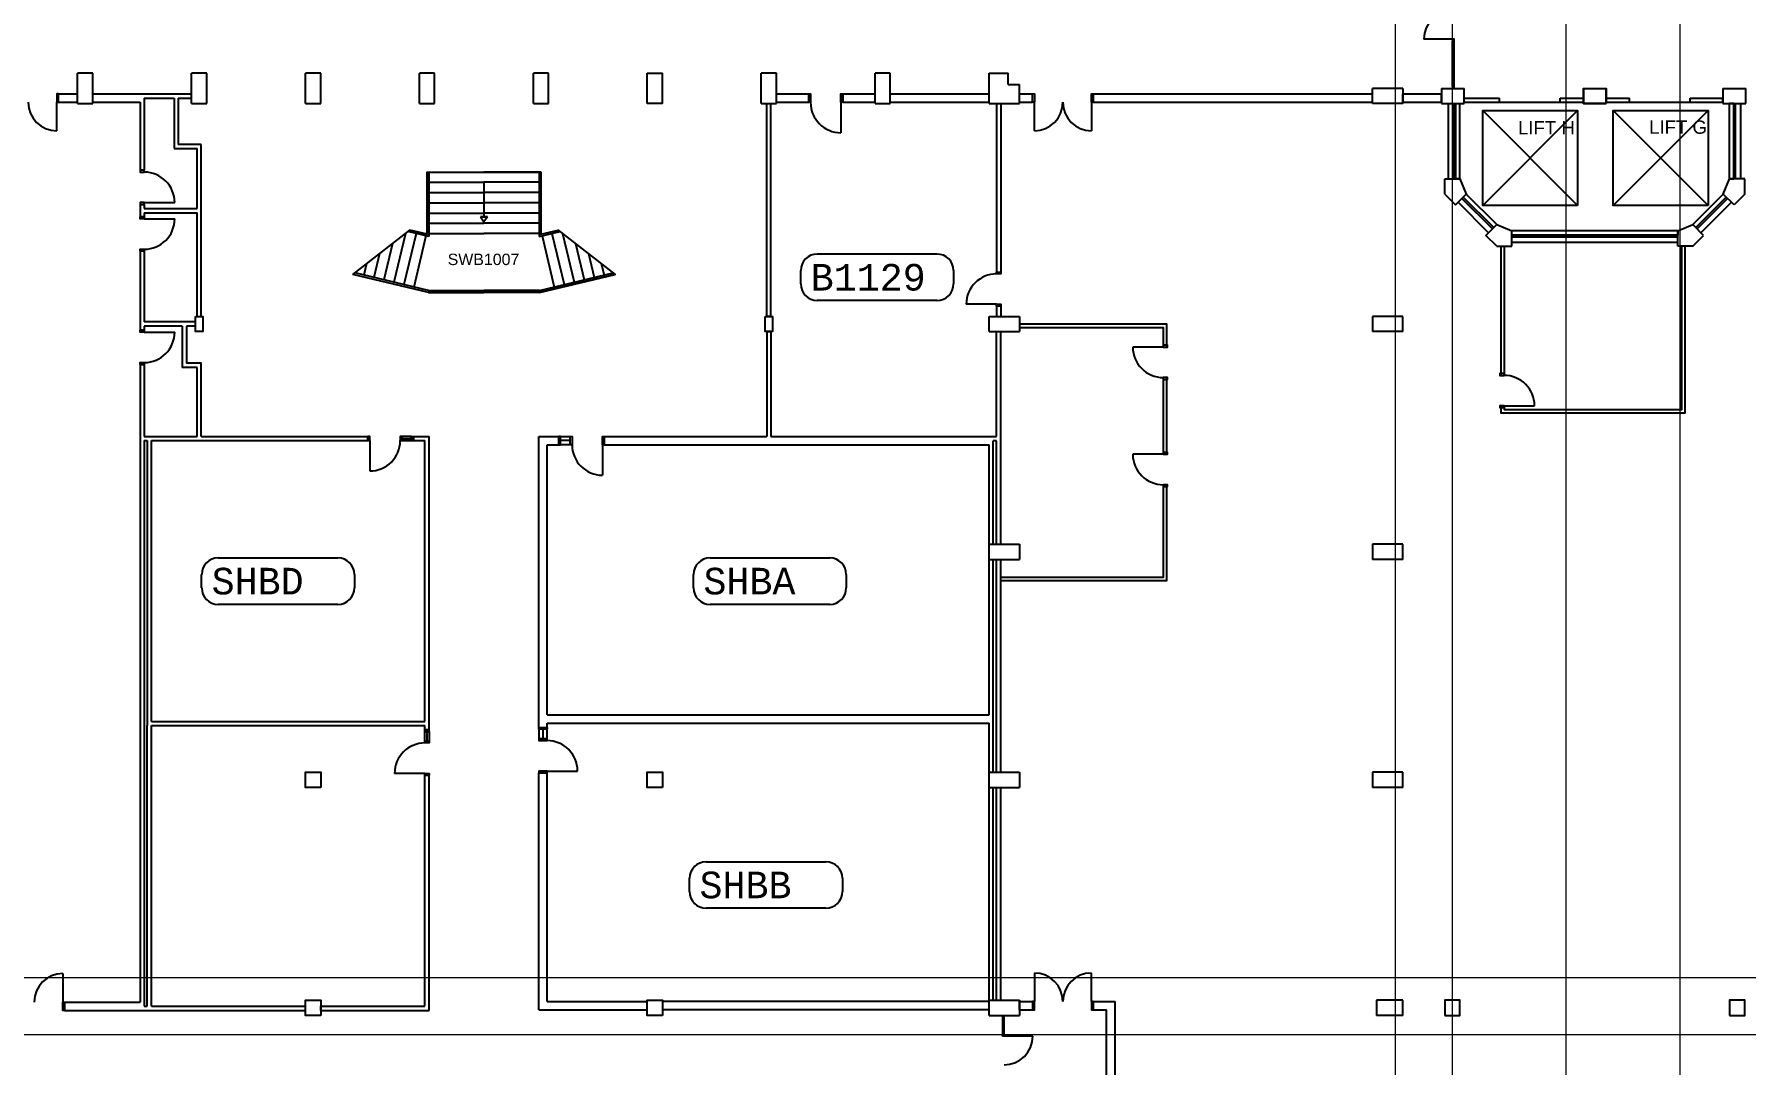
# Model space of a CAD drawing. Header units: millimetres. Extents: x -50633 to 80232, y -16408 to 66926.
# Drawn here: x -12876 to 32193, y 11276 to 38403 of the extents above; entities that cross this region are included whole.
import ezdxf

# ---------------------------------------------------------------- set-up
doc = ezdxf.new("R2010")
doc.units = ezdxf.units.MM
for name, color, linetype in [('BL', 8, 'Continuous'), ('Boundaries_and_building_grids', 140, 'Continuous'), ('DR', 8, 'Continuous'), ('RM', 4, 'Continuous'), ('SHOPFITTING', 4, 'Continuous'), ('TEXT', 2, 'Continuous'), ('WA_EXT', 7, 'Continuous'), ('WN', 4, 'Continuous')]:
    doc.layers.add(name, color=color, linetype=linetype)
doc.styles.add('arial', font='arial.ttf')
doc.styles.add('MONOTXT', font='monotxt.shx')

msp = doc.modelspace()

# ---------------------------------------------------------------- linework, layer by layer
at = {"layer": 'BL', "linetype": 'Continuous'}
for p, q in [((-2533, 34776), (-2533, 33138)), ((-2533, 34776), (-1033, 34776)), ((-2483, 34776), (-2483, 33076)), ((467, 34776), (-1033, 34776)), ((417, 34776), (417, 33076)), ((467, 34776), (467, 33138)), ((-2483, 34506), (-1033, 34506)), ((417, 34506), (-1033, 34506)), ((-1033, 34506), (-1033, 33601)), ((-2483, 34236), (-1033, 34236)), ((-2483, 33966), (-1033, 33966)), ((417, 34236), (-1033, 34236)), ((417, 33966), (-1033, 33966)), ((-2483, 33696), (-1033, 33696)), ((-2483, 33426), (-1033, 33426)), ((-943, 33601), (-1122, 33601)), ((-1122, 33601), (-943, 33601)), ((-1122, 33601), (-1033, 33463)), ((417, 33696), (-1033, 33696)), ((-943, 33601), (-1033, 33463)), ((417, 33426), (-1033, 33426)), ((-3100, 33159), (-3408, 31874)), ((-2823, 33157), (-3145, 31812)), ((-2483, 33076), (-3037, 33208)), ((-2533, 33138), (-2988, 33247)), ((-2561, 33094), (-2882, 31749)), ((-2483, 33156), (-1033, 33156)), ((417, 33156), (-1033, 33156)), ((417, 33076), (972, 33208)), ((467, 33138), (922, 33247)), ((495, 33094), (817, 31749)), ((758, 33157), (1079, 31812)), ((1035, 33159), (1342, 31874)), ((-3782, 32630), (-3933, 32000)), ((-3441, 32895), (-3670, 31937)), ((1376, 32895), (1605, 31937)), ((1716, 32630), (1867, 32000)), ((-2493, 31606), (-4488, 32083)), ((-2493, 31656), (-4438, 32121)), ((-4123, 32366), (-4195, 32063)), ((427, 31656), (2373, 32121)), ((427, 31606), (2422, 32083)), ((2057, 32366), (2130, 32063)), ((-2493, 31656), (-1033, 31656)), ((-2493, 31606), (-1033, 31606)), ((427, 31656), (-1033, 31656)), ((427, 31606), (-1033, 31606))]:
    msp.add_line(p, q, dxfattribs=at)
at = {"layer": 'Boundaries_and_building_grids', "color": 3, "linetype": 'Continuous', "lineweight": 0}
for p, direction in [((22968, 2284), (0, 1)), ((24468, 13773), (0, 1)), ((27468, 19213), (0, 1)), ((30468, 13773), (0, 1)), ((35348, 13573), (1, 0)), ((70468, 12073), (1, 0))]:
    msp.add_xline(p, direction, dxfattribs=at)
at = {"layer": 'DR', "linetype": 'Continuous'}
for p, q in [((24467, 38276), (23717, 38276)), ((-12283, 35861), (-12283, 36611)), ((8367, 36611), (8367, 35811)), ((13461, 35861), (13461, 36611)), ((14961, 36611), (14961, 35861)), ((-9978, 33973), (-9178, 33973)), ((-9978, 33543), (-9178, 33543)), ((12467, 31294), (11667, 31294)), ((-9978, 30561), (-9178, 30561)), ((16852, 30166), (16052, 30166)), ((25831, 28624), (26631, 28624)), ((-4038, 27706), (-4038, 26906)), ((-2938, 27816), (-3188, 27816)), ((-3188, 27761), (-2938, 27761)), ((-3188, 27706), (-2888, 27706)), ((1235, 27596), (935, 27596)), ((985, 27816), (1235, 27816)), ((985, 27596), (985, 27816)), ((1235, 27706), (985, 27706)), ((2085, 27596), (2085, 26796)), ((16852, 27346), (16052, 27346)), ((-2588, 19796), (-2588, 20096)), ((-2533, 19796), (-2533, 20046)), ((-2478, 20046), (-2478, 19796)), ((412, 20108), (412, 19858)), ((632, 20108), (412, 20108)), ((522, 19858), (522, 20108)), ((632, 19858), (632, 20158)), ((-2588, 18946), (-3388, 18946)), ((632, 19008), (1432, 19008)), ((-12126, 13676), (-12126, 12926)), ((13461, 13691), (13461, 12941)), ((14961, 12941), (14961, 13691)), ((13417, 12026), (12667, 12026))]:
    msp.add_line(p, q, dxfattribs=at)
for points in [[(24517, 38226), (24517, 38276), (24467, 38276), (24467, 38226), (24517, 38226)], [(24517, 36976), (24517, 37026), (24467, 37026), (24467, 36976), (24517, 36976)], [(-12233, 36611), (-12233, 36831), (-12283, 36831), (-12283, 36611), (-12233, 36611)], [(7567, 36611), (7517, 36611), (7517, 36831), (7567, 36831), (7567, 36611)], [(8417, 36611), (8367, 36611), (8367, 36831), (8417, 36831), (8417, 36611)], [(13411, 36611), (13411, 36831), (13461, 36831), (13461, 36611), (13411, 36611)], [(14961, 36611), (14961, 36831), (15011, 36831), (15011, 36611), (14961, 36611)], [(-9978, 34773), (-9978, 34823), (-10088, 34823), (-10088, 34773), (-9978, 34773)], [(-9978, 33923), (-9978, 33973), (-10088, 33973), (-10088, 33923), (-9978, 33923)], [(-9978, 33593), (-9978, 33543), (-10088, 33543), (-10088, 33593), (-9978, 33593)], [(-9978, 32743), (-9978, 32693), (-10088, 32693), (-10088, 32743), (-9978, 32743)], [(12467, 32094), (12467, 32144), (12577, 32144), (12577, 32094), (12467, 32094)], [(12467, 31244), (12467, 31294), (12577, 31294), (12577, 31244), (12467, 31244)], [(-9978, 30611), (-9978, 30561), (-10088, 30561), (-10088, 30611), (-9978, 30611)], [(16852, 30216), (16852, 30166), (16962, 30166), (16962, 30216), (16852, 30216)], [(-9978, 29761), (-9978, 29711), (-10088, 29711), (-10088, 29761), (-9978, 29761)], [(16852, 29366), (16852, 29316), (16962, 29316), (16962, 29366), (16852, 29366)], [(25831, 29424), (25831, 29474), (25721, 29474), (25721, 29424), (25831, 29424)], [(25831, 28574), (25831, 28624), (25721, 28624), (25721, 28574), (25831, 28574)], [(-4088, 27706), (-4038, 27706), (-4038, 27816), (-4088, 27816), (-4088, 27706)], [(-3238, 27706), (-3188, 27706), (-3188, 27816), (-3238, 27816), (-3238, 27706)], [(-2938, 27816), (-2888, 27816), (-2888, 27706), (-2938, 27706), (-2938, 27816)], [(985, 27816), (935, 27816), (935, 27596), (985, 27596)], [(1285, 27596), (1235, 27596), (1235, 27816), (1285, 27816), (1285, 27596)], [(2135, 27596), (2085, 27596), (2085, 27816), (2135, 27816), (2135, 27596)], [(16852, 27396), (16852, 27346), (16962, 27346), (16962, 27396), (16852, 27396)], [(16852, 26546), (16852, 26496), (16962, 26496), (16962, 26546), (16852, 26546)], [(-2478, 20046), (-2478, 20096), (-2588, 20096), (-2588, 20046), (-2478, 20046)], [(412, 20108), (412, 20158), (632, 20158), (632, 20108)], [(632, 19808), (632, 19858), (412, 19858), (412, 19808), (632, 19808)], [(-2588, 19746), (-2588, 19796), (-2478, 19796), (-2478, 19746), (-2588, 19746)], [(-2588, 18896), (-2588, 18946), (-2478, 18946), (-2478, 18896), (-2588, 18896)], [(632, 18958), (632, 19008), (412, 19008), (412, 18958), (632, 18958)], [(-12076, 12926), (-12076, 12706), (-12126, 12706), (-12126, 12926), (-12076, 12926)], [(13411, 12941), (13411, 12721), (13461, 12721), (13461, 12941), (13411, 12941)], [(14961, 12941), (14961, 12721), (15011, 12721), (15011, 12941), (14961, 12941)], [(12617, 12026), (12617, 12076), (12667, 12076), (12667, 12026), (12617, 12026)]]:
    msp.add_lwpolyline(points, dxfattribs=at)
for centre, radius, start, end in [((24467, 38276), 750, 90, 180), ((-12283, 36611), 750, 180, 270), ((8367, 36611), 800, 180, 270), ((13461, 36611), 750, 270, 0), ((14961, 36611), 750, 180, 270), ((-9978, 33973), 800, 0, 90), ((-9978, 33543), 800, 270, 0), ((12467, 31294), 800, 90, 180), ((-9978, 30561), 800, 270, 0), ((16852, 30166), 800, 180, 270), ((25831, 28624), 800, 0, 90), ((-4038, 27706), 800, 270, 0), ((2085, 27596), 800, 180, 270), ((16852, 27346), 800, 180, 270), ((-2588, 18946), 800, 90, 180), ((632, 19008), 800, 0, 90), ((-12126, 12926), 750, 90, 180), ((13461, 12941), 750, 0, 90), ((14961, 12941), 750, 90, 180), ((12667, 12026), 750, 270, 0)]:
    msp.add_arc(centre, radius, start, end, dxfattribs=at)
at = {"layer": 'RM'}
msp.add_lwpolyline([(-4488, 32083), (-2988, 33247), (-2533, 33138), (-2533, 34776), (467, 34776), (467, 33138), (922, 33247), (2422, 32083), (427, 31606), (-2493, 31606), (-4488, 32083)], dxfattribs=at)
at = {"layer": 'SHOPFITTING', "linetype": 'Continuous'}
for p, q in [((25265, 33898), (27765, 36398)), ((25265, 36398), (27765, 33898)), ((28701, 36398), (31201, 33898)), ((28701, 33898), (31201, 36398))]:
    msp.add_line(p, q, dxfattribs=at)
for points in [[(27765, 33898), (25265, 33898), (25265, 36398), (27765, 36398), (27765, 33898)], [(31201, 33898), (28701, 33898), (28701, 36398), (31201, 36398), (31201, 33898)]]:
    msp.add_lwpolyline(points, dxfattribs=at)
at = {"layer": 'TEXT', "linetype": 'Continuous'}
for p, q in [((7745, 32619), (10895, 32619)), ((7307, 31831), (7307, 32181)), ((11332, 32181), (11332, 31831)), ((10895, 31394), (7745, 31394)), ((-8030, 24620), (-4880, 24620)), ((4921, 24620), (8071, 24620)), ((-8468, 23832), (-8468, 24182)), ((-4443, 24182), (-4443, 23832)), ((4483, 23832), (4483, 24182)), ((8508, 24182), (8508, 23832)), ((-4880, 23395), (-8030, 23395)), ((8071, 23395), (4921, 23395)), ((4817, 16621), (7967, 16621)), ((4380, 15834), (4380, 16184)), ((8405, 16184), (8405, 15834)), ((7967, 15396), (4817, 15396))]:
    msp.add_line(p, q, dxfattribs=at)
for centre, start, end in [((7745, 32181), 90, 180), ((10895, 32181), 0, 90), ((7745, 31831), 180, 270), ((10895, 31831), 270, 0), ((-8030, 24182), 90, 180), ((-4880, 24182), 0, 90), ((4921, 24182), 90, 180), ((8071, 24182), 0, 90), ((-8030, 23832), 180, 270), ((-4880, 23832), 270, 0), ((4921, 23832), 180, 270), ((8071, 23832), 270, 0), ((4817, 16184), 90, 180), ((7967, 16184), 0, 90), ((4817, 15834), 180, 270), ((7967, 15834), 270, 0)]:
    msp.add_arc(centre, 437, start, end, dxfattribs=at)
at = {"layer": 'WA_EXT', "linetype": 'Continuous'}
for p, q in [((-11333, 37376), (-11733, 37376)), ((-11733, 36576), (-11733, 37376)), ((-11333, 36576), (-11333, 37376)), ((-8333, 37376), (-8733, 37376)), ((-8733, 36576), (-8733, 37376)), ((-8333, 36576), (-8333, 37376)), ((-5733, 36576), (-5733, 37376)), ((-5333, 37376), (-5733, 37376)), ((-5333, 36576), (-5333, 37376)), ((-2733, 36576), (-2733, 37376)), ((-2333, 37376), (-2733, 37376)), ((-2333, 36576), (-2333, 37376)), ((667, 37376), (267, 37376)), ((267, 36576), (267, 37376)), ((667, 36576), (667, 37376)), ((3267, 37376), (3667, 37376)), ((3267, 36576), (3267, 37376)), ((3667, 36576), (3667, 37376)), ((6667, 37376), (6267, 37376)), ((6267, 36576), (6267, 37376)), ((6667, 36576), (6667, 37376)), ((9667, 37376), (9267, 37376)), ((9267, 36576), (9267, 37376)), ((9667, 36576), (9667, 37376)), ((12267, 36576), (12267, 37376)), ((12267, 37376), (12767, 37376)), ((12767, 37076), (12767, 37376)), ((12767, 37076), (13067, 37076)), ((13067, 36576), (13067, 37076)), ((22367, 36576), (22367, 36976)), ((23167, 36976), (22367, 36976)), ((23167, 36976), (23167, 36576)), ((24181, 36976), (24781, 36976)), ((24181, 36976), (24181, 36576)), ((24781, 36576), (24781, 36976)), ((27917, 36976), (28517, 36976)), ((27917, 36976), (27917, 36576)), ((28517, 36576), (28517, 36976)), ((31593, 36976), (31593, 36576)), ((31593, 36976), (32193, 36976)), ((32193, 36576), (32193, 36976)), ((-12233, 36611), (-12233, 36831)), ((-12233, 36831), (-11733, 36831)), ((-12233, 36611), (-11733, 36611)), ((-11733, 36611), (-11733, 36831)), ((-11733, 36576), (-11333, 36576)), ((-11333, 36611), (-11333, 36831)), ((-11333, 36831), (-8733, 36831)), ((-11333, 36611), (-10088, 36611)), ((-10088, 36611), (-10088, 34823)), ((-9978, 36721), (-9978, 34823)), ((-9978, 36721), (-9192, 36721)), ((-9192, 36721), (-9192, 35393)), ((-9082, 36721), (-9082, 35503)), ((-9082, 36721), (-8733, 36721)), ((-8733, 36721), (-8733, 36831)), ((-8733, 36576), (-8333, 36576)), ((-5733, 36576), (-5333, 36576)), ((-2733, 36576), (-2333, 36576)), ((267, 36576), (667, 36576)), ((3667, 36576), (3267, 36576)), ((6267, 36576), (6667, 36576)), ((6412, 30976), (6412, 36576)), ((6412, 36576), (6522, 36576)), ((6522, 30976), (6522, 36576)), ((6667, 36831), (7517, 36831)), ((6667, 36611), (6667, 36831)), ((6667, 36611), (7517, 36611)), ((7517, 36611), (7517, 36831)), ((8417, 36611), (8417, 36831)), ((8417, 36831), (9267, 36831)), ((8417, 36611), (9267, 36611)), ((9267, 36611), (9267, 36831)), ((9267, 36576), (9667, 36576)), ((9667, 36831), (12267, 36831)), ((9667, 36611), (9667, 36831)), ((9667, 36611), (12267, 36611)), ((12267, 36611), (12267, 36831)), ((12267, 36576), (13067, 36576)), ((12467, 36576), (12467, 32094)), ((12467, 36576), (12577, 36576)), ((12577, 36576), (12577, 32094)), ((13067, 36831), (13411, 36831)), ((13067, 36611), (13067, 36831)), ((13067, 36611), (13411, 36611)), ((13411, 36611), (13411, 36831)), ((15011, 36831), (22367, 36831)), ((15011, 36611), (15011, 36831)), ((15011, 36611), (22367, 36611)), ((22367, 36611), (22367, 36831)), ((23167, 36576), (22367, 36576)), ((23167, 36831), (24181, 36831)), ((23167, 36611), (23167, 36831)), ((23167, 36611), (24181, 36611)), ((24181, 36611), (24181, 36831)), ((24181, 36576), (24781, 36576)), ((24367, 34593), (24367, 36576)), ((24507, 34593), (24507, 36576)), ((24557, 34593), (24557, 36576)), ((24557, 36576), (24667, 36576)), ((24667, 34593), (24667, 36576)), ((24781, 36721), (25706, 36721)), ((24781, 36611), (24781, 36721)), ((24781, 36611), (25706, 36611)), ((25706, 36611), (25706, 36721)), ((25706, 36611), (27306, 36611)), ((27306, 36611), (27306, 36721)), ((27306, 36721), (27917, 36721)), ((27306, 36611), (27917, 36611)), ((27917, 36611), (27917, 36721)), ((27917, 36576), (28517, 36576)), ((28517, 36721), (29129, 36721)), ((28517, 36611), (28517, 36721)), ((28517, 36611), (29129, 36611)), ((29129, 36611), (29129, 36721)), ((29129, 36611), (30729, 36611)), ((30729, 36721), (31593, 36721)), ((30729, 36611), (30729, 36721)), ((30729, 36611), (31593, 36611)), ((31593, 36611), (31593, 36721)), ((31593, 36576), (32193, 36576)), ((31767, 34593), (31767, 36576)), ((31877, 36576), (31767, 36576)), ((31877, 34593), (31877, 36576)), ((31927, 34593), (31927, 36576)), ((32067, 34593), (32067, 36576)), ((-9192, 35393), (-8588, 35393)), ((-8478, 35503), (-9082, 35503)), ((-8588, 33813), (-8588, 35393)), ((-8478, 30976), (-8478, 35503)), ((-9978, 34823), (-10088, 34823)), ((24267, 34193), (24267, 34593)), ((24267, 34593), (24667, 34593)), ((24667, 34593), (24557, 34593)), ((24667, 34593), (24833, 34193)), ((31602, 34193), (31767, 34593)), ((32167, 34593), (31767, 34593)), ((31767, 34593), (31877, 34593)), ((32167, 34193), (32167, 34593)), ((-10088, 33923), (-10088, 33593)), ((-10088, 33923), (-9978, 33923)), ((-9978, 33923), (-9978, 33813)), ((-9978, 33813), (-8588, 33813)), ((24267, 34193), (24550, 33910)), ((24550, 33910), (24833, 34193)), ((25422, 33179), (24621, 33981)), ((25521, 33278), (24720, 34080)), ((24755, 34115), (24833, 34193)), ((25557, 33314), (24755, 34115)), ((25634, 33391), (24833, 34193)), ((30800, 33391), (31602, 34193)), ((30878, 33314), (31679, 34115)), ((30913, 33278), (31715, 34080)), ((31012, 33179), (31814, 33981)), ((31884, 33910), (31602, 34193)), ((31679, 34115), (31602, 34193)), ((32167, 34193), (31884, 33910)), ((-9978, 33593), (-10088, 33593)), ((-9978, 33703), (-9978, 33593)), ((-9978, 33703), (-8588, 33703)), ((-8588, 30976), (-8588, 33703)), ((25352, 33109), (25634, 33391)), ((25634, 33391), (25557, 33314)), ((25634, 33391), (26034, 33226)), ((30400, 33226), (30800, 33391)), ((31083, 33109), (30800, 33391)), ((30800, 33391), (30878, 33314)), ((25634, 32826), (25352, 33109)), ((26034, 32826), (26034, 33226)), ((30400, 33226), (26034, 33226)), ((26034, 33116), (26034, 33226)), ((30400, 33116), (26034, 33116)), ((26034, 33066), (30400, 33066)), ((26034, 32926), (30400, 32926)), ((30400, 32826), (30400, 33226)), ((30400, 33226), (30400, 33116)), ((30800, 32826), (31083, 33109)), ((-10088, 32693), (-10088, 30611)), ((-9978, 32693), (-10088, 32693)), ((-9978, 32693), (-9978, 30831)), ((25634, 32826), (26034, 32826)), ((30800, 32826), (30400, 32826)), ((12467, 31294), (12467, 30976)), ((12577, 31294), (12577, 30976)), ((-8633, 30831), (-9978, 30831)), ((-9978, 30721), (-9978, 30611)), ((-8978, 30721), (-9978, 30721)), ((-8978, 30721), (-8978, 29631)), ((-8633, 30721), (-8868, 30721)), ((-8868, 30721), (-8868, 29741)), ((-8633, 30721), (-8633, 30831)), ((-8588, 30976), (-8478, 30976)), ((6522, 30976), (6412, 30976)), ((12267, 30576), (12267, 30976)), ((12267, 30976), (13067, 30976)), ((12467, 30976), (12577, 30976)), ((13067, 30976), (13067, 30576)), ((22367, 30976), (22367, 30576)), ((23167, 30976), (22367, 30976)), ((23167, 30576), (23167, 30976)), ((-9978, 30611), (-10088, 30611)), ((6412, 30576), (6412, 27816)), ((6412, 30576), (6522, 30576)), ((6522, 30576), (6522, 27816)), ((12267, 30576), (13067, 30576)), ((12467, 27816), (12467, 30576)), ((12467, 30576), (12577, 30576)), ((12577, 24976), (12577, 30576)), ((23167, 30576), (22367, 30576)), ((-10088, 29711), (-9978, 29711)), ((-10088, 29711), (-10088, 12926)), ((-9978, 29711), (-9978, 27816)), ((-8588, 29631), (-8978, 29631)), ((-8468, 29741), (-8868, 29741)), ((-8588, 27813), (-8588, 29631)), ((-8478, 27816), (-8478, 29741)), ((-9978, 27816), (-8588, 27816)), ((-9978, 27706), (-9978, 20206)), ((-9978, 27706), (-9898, 27706)), ((-9898, 27706), (-9898, 20206)), ((-9788, 20316), (-9788, 27706)), ((-9788, 27706), (-4088, 27706)), ((-8478, 27816), (-4088, 27816)), ((-4088, 27706), (-4088, 27816)), ((-2888, 27706), (-2888, 27816)), ((-2888, 27816), (-2478, 27816)), ((-2888, 27706), (-2588, 27706)), ((-2588, 20316), (-2588, 27706)), ((-2478, 20096), (-2478, 27816)), ((412, 27816), (935, 27816)), ((412, 20158), (412, 27816)), ((632, 27596), (935, 27596)), ((632, 20488), (632, 27596)), ((935, 27596), (935, 27816)), ((2135, 27816), (6412, 27816)), ((2135, 27596), (2135, 27816)), ((2135, 27596), (12267, 27596)), ((6522, 27816), (12467, 27816)), ((12267, 24976), (12267, 27596)), ((12377, 24976), (12377, 27703)), ((12467, 27703), (12377, 27703)), ((12467, 24976), (12467, 27703)), ((12267, 24576), (12267, 24976)), ((12267, 24976), (13067, 24976)), ((12267, 24976), (12377, 24976)), ((12467, 24976), (12577, 24976)), ((13067, 24976), (13067, 24576)), ((22367, 24976), (22367, 24576)), ((23167, 24976), (22367, 24976)), ((23167, 24576), (23167, 24976)), ((12267, 24576), (13067, 24576)), ((12267, 20488), (12267, 24576)), ((12267, 24576), (12377, 24576)), ((12377, 18976), (12377, 24576)), ((12467, 18976), (12467, 24576)), ((12467, 24576), (12577, 24576)), ((12577, 18976), (12577, 24576)), ((23167, 24576), (22367, 24576)), ((-9788, 20316), (-2588, 20316)), ((632, 20488), (12267, 20488)), ((-9978, 20206), (-9978, 12816)), ((-9898, 12816), (-9898, 20206)), ((-9788, 20206), (-2588, 20206)), ((-9788, 12816), (-9788, 20206)), ((-2588, 20096), (-2588, 20206)), ((-2588, 20096), (-2478, 20096)), ((412, 20158), (632, 20158)), ((632, 20268), (12267, 20268)), ((632, 20158), (632, 20268)), ((12267, 18976), (12267, 20268)), ((412, 18958), (632, 18958)), ((412, 12721), (412, 18958)), ((632, 12941), (632, 18958)), ((12267, 18576), (12267, 18976)), ((12267, 18976), (13067, 18976)), ((12267, 18976), (12377, 18976)), ((12467, 18976), (12577, 18976)), ((13067, 18976), (13067, 18576)), ((22367, 18976), (22367, 18576)), ((23167, 18976), (22367, 18976)), ((23167, 18576), (23167, 18976)), ((-2588, 18896), (-2478, 18896)), ((-2588, 12816), (-2588, 18896)), ((-2478, 12706), (-2478, 18896)), ((12267, 18576), (13067, 18576)), ((12267, 12976), (12267, 18576)), ((12267, 18576), (12377, 18576)), ((12377, 12976), (12377, 18576)), ((12467, 12976), (12467, 18576)), ((12467, 18576), (12577, 18576)), ((12577, 12976), (12577, 18576)), ((23167, 18576), (22367, 18576)), ((-12076, 12706), (-12076, 12926)), ((-12076, 12926), (-10088, 12926)), ((-12076, 12706), (-5733, 12706)), ((-9978, 12816), (-9898, 12816)), ((-9788, 12816), (-5733, 12816)), ((-5733, 12706), (-5733, 12816)), ((-5333, 12706), (-5333, 12816)), ((-5333, 12816), (-2588, 12816)), ((-5333, 12706), (-2478, 12706)), ((412, 12721), (3267, 12721)), ((632, 12941), (3267, 12941)), ((12267, 12941), (3667, 12941)), ((12267, 12721), (3667, 12721)), ((12267, 12976), (13067, 12976)), ((12267, 12576), (12267, 12976)), ((12267, 12976), (12377, 12976)), ((12267, 12721), (12267, 12941)), ((12467, 12976), (12577, 12976)), ((13067, 12976), (13067, 12576)), ((13067, 12941), (13411, 12941)), ((13067, 12721), (13067, 12941)), ((13067, 12721), (13411, 12721)), ((13411, 12941), (13411, 12721)), ((15011, 12941), (15587, 12941)), ((15011, 12941), (15011, 12721)), ((15011, 12721), (15357, 12721)), ((15357, 9976), (15357, 12721)), ((15587, 9976), (15587, 12941)), ((22467, 12976), (22467, 12576)), ((23167, 12976), (22467, 12976)), ((23167, 12576), (23167, 12976)), ((12267, 12576), (13067, 12576)), ((23167, 12576), (22467, 12576))]:
    msp.add_line(p, q, dxfattribs=at)
for points in [[(28517, 36576), (27917, 36576), (27917, 36976), (28517, 36976), (28517, 36576)], [(-8633, 30976), (-8433, 30976), (-8433, 30576), (-8633, 30576), (-8633, 30976)], [(6367, 30976), (6567, 30976), (6567, 30576), (6367, 30576), (6367, 30976)], [(-5333, 18576), (-5733, 18576), (-5733, 18976), (-5333, 18976), (-5333, 18576)], [(3667, 18576), (3267, 18576), (3267, 18976), (3667, 18976), (3667, 18576)], [(-5333, 12576), (-5733, 12576), (-5733, 12976), (-5333, 12976), (-5333, 12576)], [(3667, 12576), (3267, 12576), (3267, 12976), (3667, 12976), (3667, 12576)], [(24267, 12576), (24667, 12576), (24667, 12976), (24267, 12976), (24267, 12576)], [(31767, 12576), (32167, 12576), (32167, 12976), (31767, 12976), (31767, 12576)]]:
    msp.add_lwpolyline(points, dxfattribs=at)
at = {"layer": 'WA_EXT'}
for points in [[(25741, 32826), (25741, 29424)], [(25741, 28624), (25741, 28439), (30600, 28439), (30600, 32826)], [(25831, 32826), (25831, 29424)], [(25831, 28624), (25831, 28529), (30510, 28529), (30510, 32826)], [(13067, 30776), (16942, 30776), (16942, 30166)], [(13067, 30686), (16852, 30686), (16852, 30166)], [(16852, 29366), (16852, 27346)], [(16942, 29366), (16942, 27346)], [(16852, 26546), (16852, 24106), (12577, 24106)], [(16942, 26546), (16942, 24016), (12577, 24016)]]:
    msp.add_lwpolyline(points, dxfattribs=at)
at = {"layer": 'WN', "linetype": 'Continuous'}
for p, q in [((24467, 37026), (24467, 38226)), ((24492, 37026), (24492, 38226)), ((24517, 37026), (24517, 38226)), ((12617, 12576), (12617, 12076)), ((12642, 12076), (12642, 12576)), ((12667, 12076), (12667, 12576))]:
    msp.add_line(p, q, dxfattribs=at)

# ---------------------------------------------------------------- texts
at = {"layer": 'TEXT', "linetype": 'Continuous'}
for s, height, style, p in [('LIFT H', 350, 'arial', (26196, 35765)), ('LIFT G', 350, 'arial', (29649, 35783)), ('SWB1007', 300, 'arial', (-1989, 32327)), ('B1129', 700, 'MONOTXT', (7570, 31656)), ('SHBD', 700, 'MONOTXT', (-8205, 23657)), ('SHBA', 700, 'MONOTXT', (4746, 23657)), ('SHBB', 700, 'MONOTXT', (4642, 15659))]:
    msp.add_text(s, height=height, dxfattribs=dict(at, style=style)).set_placement(p)

doc.saveas('drawing.dxf')
